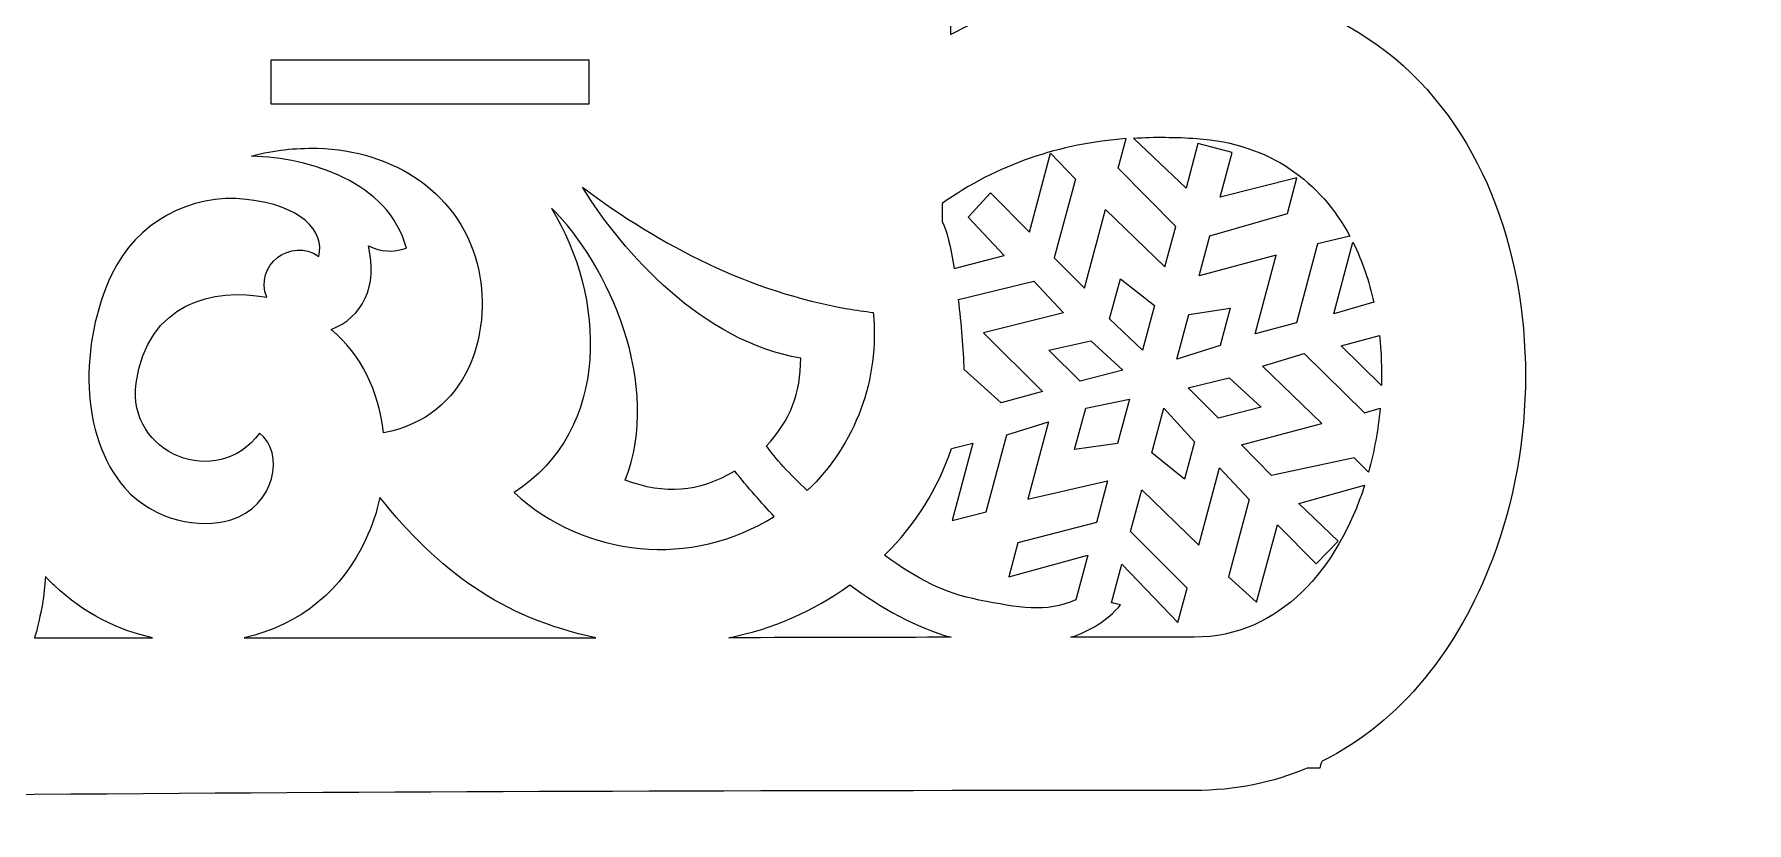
# Model space of a CAD drawing. Header units: centimetres. Extents: x -58 to 67, y -35 to 41.
# Drawn here: x 43.67 to 66.97, y 2.76 to 13.48 of the extents above; entities that cross this region are included whole.
import ezdxf

# ---------------------------------------------------------------- set-up
doc = ezdxf.new("R2010")
doc.units = ezdxf.units.CM
doc.header["$MEASUREMENT"] = 0
doc.layers.add('layer 1', color=7, linetype='Continuous')

msp = doc.modelspace()

# ---------------------------------------------------------------- linework, layer by layer
at = {"layer": 'layer 1', "color": 142, "lineweight": 9}
for points, knots in [([(7.38715, 26.15563), (7.38715, 26.15563), (7.38715, 25.29188), (7.38715, 25.29188), (7.38715, 25.29188), (6.00469, 23.97605), (5.20317, 22.65694), (4.86885, 21.24655), (4.86885, 21.24655), (4.40356, 19.28351), (4.86178, 17.26045), (5.93355, 14.91358), (5.93355, 14.91358), (6.05373, 14.65043), (6.14211, 14.40692), (6.20257, 14.18248), (6.20257, 14.18248), (6.20257, 14.18248), (5.89483, 13.78157), (5.89483, 13.78157), (5.89483, 13.78157), (5.89483, 13.78157), (5.54014, 13.72841), (5.54014, 13.72841), (5.54014, 13.72841), (5.54014, 13.72841), (5.86681, 14.17022), (5.86681, 14.17022), (5.86681, 14.17022), (5.86681, 14.17022), (5.72532, 14.28412), (5.72532, 14.28412), (5.72532, 14.28412), (5.72532, 14.28412), (5.28474, 13.70083), (5.28474, 13.70083), (5.28474, 13.70083), (5.22895, 13.83512), (5.20614, 13.91489), (5.0314, 14.02729), (5.0314, 14.02729), (5.0314, 14.02729), (5.70081, 14.30533), (5.70081, 14.30533), (5.70081, 14.30533), (5.70081, 14.30533), (5.63407, 14.46599), (5.63407, 14.46599), (5.63407, 14.46599), (5.63407, 14.46599), (5.12925, 14.26415), (5.12925, 14.26415), (5.12925, 14.26415), (5.12925, 14.26415), (5.27013, 14.60522), (5.27013, 14.60522), (5.27013, 14.60522), (5.27013, 14.60522), (5.77887, 14.81654), (5.77887, 14.81654), (5.77887, 14.81654), (5.77887, 14.81654), (5.69875, 14.97164), (5.69875, 14.97164), (5.69875, 14.97164), (5.69875, 14.97164), (5.36796, 14.84207), (5.36796, 14.84207), (5.36796, 14.84207), (5.36796, 14.84207), (5.47755, 15.10738), (5.47755, 15.10738), (5.47755, 15.10738), (5.47755, 15.10738), (5.31648, 15.1739), (5.31648, 15.1739), (5.31648, 15.1739), (5.31648, 15.1739), (5.20689, 14.90863), (5.20689, 14.90863), (5.20689, 14.90863), (5.20689, 14.90863), (5.06395, 15.23384), (5.06395, 15.23384), (5.06395, 15.23384), (5.06395, 15.23384), (4.89774, 15.1805), (4.89774, 15.1805), (4.89774, 15.1805), (4.89774, 15.1805), (5.10906, 14.67176), (5.10906, 14.67176), (5.10906, 14.67176), (5.10906, 14.67176), (4.96818, 14.33068), (4.96818, 14.33068), (4.96818, 14.33068), (4.96818, 14.33068), (4.75294, 14.82994), (4.75294, 14.82994), (4.75294, 14.82994), (4.75294, 14.82994), (4.59229, 14.76322), (4.59229, 14.76322), (4.59229, 14.76322), (4.59229, 14.76322), (4.87033, 14.09381), (4.87033, 14.09381), (4.87033, 14.09381), (4.87033, 14.09381), (4.83799, 14.09608), (4.83799, 14.09608), (4.83799, 14.09608), (4.71016, 14.12669), (4.58431, 14.10844), (4.46046, 14.04128), (4.46046, 14.04128), (4.46046, 14.04128), (4.55047, 14.7694), (4.55047, 14.7694), (4.55047, 14.7694), (4.55047, 14.7694), (4.36984, 14.78855), (4.36984, 14.78855), (4.36984, 14.78855), (4.36984, 14.78855), (4.29897, 14.24108), (4.29897, 14.24108), (4.29897, 14.24108), (4.29897, 14.24108), (4.07571, 14.53295), (4.07571, 14.53295), (4.07571, 14.53295), (4.07571, 14.53295), (4.15605, 15.07649), (4.15605, 15.07649), (4.15605, 15.07649), (4.15605, 15.07649), (3.97932, 15.10513), (3.97932, 15.10513), (3.97932, 15.10513), (3.97932, 15.10513), (3.92763, 14.73829), (3.92763, 14.73829), (3.92763, 14.73829), (3.92763, 14.73829), (3.74556, 14.96878), (3.74556, 14.96878), (3.74556, 14.96878), (3.74556, 14.96878), (3.61106, 14.85797), (3.61106, 14.85797), (3.61106, 14.85797), (3.61106, 14.85797), (3.78365, 14.63141), (3.78365, 14.63141), (3.78365, 14.63141), (3.78365, 14.63141), (3.41682, 14.68309), (3.41682, 14.68309), (3.41682, 14.68309), (3.41682, 14.68309), (3.40715, 14.49856), (3.40715, 14.49856), (3.40715, 14.49856), (3.40715, 14.49856), (3.93174, 14.42606), (3.93174, 14.42606), (3.93174, 14.42606), (3.93174, 14.42606), (4.1684, 14.13974), (4.1684, 14.13974), (4.1684, 14.13974), (4.1684, 14.13974), (3.61704, 14.20114), (3.61704, 14.20114), (3.61704, 14.20114), (3.61704, 14.20114), (3.60177, 14.02997), (3.60177, 14.02997), (3.60177, 14.02997), (3.60177, 14.02997), (4.31649, 13.93441), (4.31649, 13.93441), (4.31649, 13.93441), (4.29034, 13.87115), (4.22954, 13.85737), (4.20033, 13.76056), (4.20033, 13.76056), (4.20033, 13.76056), (4.15995, 13.55542), (4.15995, 13.55542), (4.15995, 13.55542), (4.15995, 13.55542), (3.58613, 13.99207), (3.58613, 13.99207), (3.58613, 13.99207), (3.58613, 13.99207), (3.47223, 13.85057), (3.47223, 13.85057), (3.47223, 13.85057), (3.47223, 13.85057), (3.91011, 13.51444), (3.91011, 13.51444), (3.91011, 13.51444), (3.91011, 13.51444), (3.53649, 13.46912), (3.53649, 13.46912), (3.53649, 13.46912), (3.53649, 13.46912), (3.11756, 13.79744), (3.11756, 13.79744), (3.11756, 13.79744), (3.11756, 13.79744), (2.99417, 13.65986), (2.99417, 13.65986), (2.99417, 13.65986), (2.99417, 13.65986), (3.28664, 13.42814), (3.28664, 13.42814), (3.28664, 13.42814), (3.28664, 13.42814), (3.00837, 13.39891), (3.00837, 13.39891), (3.00837, 13.39891), (3.00837, 13.39891), (3.02157, 13.216), (3.02157, 13.216), (3.02157, 13.216), (3.02157, 13.216), (3.31322, 13.25078), (3.31322, 13.25078), (3.31322, 13.25078), (3.31322, 13.25078), (3.09488, 12.96389), (3.09488, 12.96389), (3.09488, 12.96389), (3.09488, 12.96389), (3.2403, 12.85946), (3.2403, 12.85946), (3.2403, 12.85946), (3.2403, 12.85946), (3.56304, 13.29179), (3.56304, 13.29179), (3.56304, 13.29179), (3.56304, 13.29179), (3.9272, 13.34101), (3.9272, 13.34101), (3.9272, 13.34101), (3.9272, 13.34101), (3.59108, 12.90313), (3.59108, 12.90313), (3.59108, 12.90313), (3.59108, 12.90313), (3.73647, 12.7987), (3.73647, 12.7987), (3.73647, 12.7987), (3.73647, 12.7987), (4.18817, 13.35523), (4.18817, 13.35523), (4.18817, 13.35523), (4.22853, 13.22024), (4.31112, 13.11589), (4.43593, 13.04213), (4.43593, 13.04213), (4.43593, 13.04213), (3.76655, 12.76409), (3.76655, 12.76409), (3.76655, 12.76409), (3.76655, 12.76409), (3.8372, 12.61292), (3.8372, 12.61292), (3.8372, 12.61292), (3.8372, 12.61292), (4.34202, 12.81476), (4.34202, 12.81476), (4.34202, 12.81476), (4.34202, 12.81476), (4.20113, 12.47366), (4.20113, 12.47366), (4.20113, 12.47366), (4.20113, 12.47366), (3.69371, 12.26551), (3.69371, 12.26551), (3.69371, 12.26551), (3.69371, 12.26551), (3.76599, 12.10361), (3.76599, 12.10361), (3.76599, 12.10361), (3.63426, 12.15979), (3.51173, 12.23104), (3.40248, 12.31739), (3.40248, 12.31739), (3.01959, 12.61999), (2.81415, 13.17677), (3.02397, 14.00986), (3.02397, 14.00986), (3.44958, 15.69968), (2.93222, 17.38687), (1.79709, 18.62927), (1.79709, 18.62927), (0.76598, 19.75784), (-0.80773, 20.5321), (-2.35978, 20.31743), (-2.35978, 20.31743), (-5.84082, 19.83599), (-7.28842, 16.9247), (-6.88327, 13.62848), (-6.88327, 13.62848), (-6.81175, 13.0466), (-6.68308, 12.45034), (-6.49995, 11.85148), (-6.49995, 11.85148), (-7.36701, 11.69893), (-8.16864, 11.15807), (-8.48716, 10.19053), (-8.48716, 10.19053), (-8.66404, 9.64957), (-8.59498, 8.90006), (-8.10111, 8.4115), (-8.10111, 8.4115), (-7.69245, 8.06212), (-7.18881, 8.02994), (-6.79386, 8.4115), (-6.79386, 8.4115), (-6.35494, 8.86483), (-6.70518, 9.64957), (-7.31545, 9.57253), (-7.31545, 9.57253), (-7.45153, 10.03391), (-7.14411, 10.26961), (-6.7092, 10.31186), (-6.7092, 10.31186), (-6.34251, 10.34302), (-5.88438, 10.07701), (-5.39457, 9.31423), (-5.39457, 9.31423), (-5.33038, 9.20251), (-5.26443, 9.09272), (-5.19718, 8.98285), (-5.19718, 8.98285), (-3.51631, 6.26828), (-0.94101, 4.67692), (3.45657, 3.80087), (3.45657, 3.80087), (8.0451, 2.88679), (14.69478, 2.75803), (24.58824, 2.90611), (24.58824, 2.90611), (39.75031, 3.13304), (47.36185, 3.19624), (59.45496, 3.19624), (59.45496, 3.19624), (60.01422, 3.19624), (60.52633, 3.30436), (60.98863, 3.49937), (60.98863, 3.49937), (60.98863, 3.49937), (61.16397, 3.499), (61.16397, 3.499), (61.16397, 3.499), (61.16397, 3.52289), (61.1748, 3.55499), (61.19529, 3.59408), (61.19529, 3.59408), (62.2708, 4.12529), (63.05583, 5.1404), (63.51286, 6.34408), (63.51286, 6.34408), (64.6948, 9.45686), (63.59464, 13.86778), (59.61073, 14.13887), (59.61073, 14.13887), (57.86094, 14.25793), (56.98468, 13.91047), (56.13717, 13.47833), (56.13717, 13.47833), (56.13717, 13.47833), (56.13717, 21.45068), (56.13717, 21.45068), (56.13717, 21.45068), (58.35885, 21.38267), (60.82353, 22.99694), (61.68583, 24.82226), (61.68583, 24.82226), (62.54098, 26.63248), (62.42842, 29.09026), (61.88545, 31.03108), (61.88545, 31.03108), (62.12275, 30.95615), (62.37174, 30.91583), (62.62501, 30.90724), (62.62501, 30.90724), (64.12515, 30.79567), (65.35615, 31.71448), (65.99025, 32.96518), (65.99025, 32.96518), (66.9735, 34.90451), (66.1821, 37.74371), (64.66437, 39.12128), (64.66437, 39.12128), (64.58664, 39.19013), (64.50795, 39.25337), (64.42798, 39.31285), (64.42798, 39.31285), (64.16728, 39.53111), (63.88251, 39.72143), (63.57903, 39.86879), (63.57903, 39.86879), (62.05119, 40.62173), (59.98686, 40.49575), (58.35705, 39.50863), (58.35705, 39.50863), (56.7276, 38.52209), (55.53705, 36.67177), (54.85867, 34.9514), (54.85867, 34.9514), (54.18147, 33.23314), (54.02509, 31.63946), (53.66349, 30.39607), (53.66349, 30.39607), (53.30046, 29.14996), (52.74229, 28.25672), (52.09654, 27.76681), (52.09654, 27.76681), (51.55674, 27.34712), (50.96161, 27.22021), (50.5221, 27.53522), (50.5221, 27.53522), (50.5221, 27.53522), (50.52222, 27.53545), (50.52222, 27.53545), (50.52222, 27.53545), (50.98242, 28.39834), (50.394, 28.97783), (49.81056, 28.91899), (49.81056, 28.91899), (47.56875, 29.15227), (44.22534, 22.92692), (42.01558, 21.61558), (42.01558, 21.61558), (39.78744, 20.29331), (38.88165, 20.15618), (36.74191, 21.20095), (36.74191, 21.20095), (37.79361, 20.93414), (39.36087, 21.10064), (39.69991, 22.25749), (39.69991, 22.25749), (39.42244, 22.34287), (39.15673, 22.37008), (38.86816, 22.34287), (38.86816, 22.34287), (39.38607, 22.86205), (39.59958, 23.60294), (39.33799, 24.25846), (39.33799, 24.25846), (39.15, 24.72955), (38.89852, 24.83569), (38.58604, 24.94412), (38.58604, 24.94412), (37.45837, 25.3354), (37.09443, 23.62669), (38.2998, 23.61014), (38.2998, 23.61014), (38.32737, 23.15762), (38.00181, 22.77023), (37.50682, 22.54291), (37.50682, 22.54291), (36.92263, 22.26601), (36.10968, 22.21798), (35.14479, 22.45759), (35.14479, 22.45759), (34.1823, 22.69714), (33.07368, 23.23075), (31.67128, 23.43083), (31.67128, 23.43083), (30.44592, 23.60545), (28.99692, 23.53255), (27.77694, 22.97936), (27.77694, 22.97936), (27.77694, 22.97936), (27.77638, 22.97918), (27.77638, 22.97918), (27.77638, 22.97918), (26.5537, 22.58264), (24.00889, 21.2539), (22.26718, 21.6017), (22.26718, 21.6017), (20.20122, 22.01893), (17.75556, 23.43164), (16.43341, 26.28875), (16.43341, 26.28875), (17.27026, 25.12822), (18.94489, 23.95606), (20.15673, 24.80986), (20.15673, 24.80986), (19.94733, 25.13086), (19.70542, 25.38434), (19.39968, 25.60358), (19.39968, 25.60358), (20.3049, 25.67483), (21.07752, 26.2247), (21.31587, 27.09547), (21.31587, 27.09547), (21.48715, 27.72128), (21.31915, 28.04063), (21.09264, 28.41422), (21.09264, 28.41422), (20.27514, 29.7625), (18.62035, 28.38472), (19.79871, 27.34037), (19.79871, 27.34037), (19.48296, 26.86978), (18.86769, 26.76469), (18.20632, 26.96227), (18.20632, 26.96227), (17.41926, 27.18691), (16.57965, 27.83278), (15.80796, 28.89242), (15.80796, 28.89242), (15.03861, 29.94995), (14.34777, 31.42265), (13.11387, 32.81639), (13.11387, 32.81639), (11.87815, 34.21171), (10.10589, 35.53649), (8.20458, 35.8633), (8.20458, 35.8633), (6.3027, 36.19051), (4.27507, 35.52391), (3.0614, 34.21693), (3.0614, 34.21693), (1.89666, 32.97679), (1.28169, 31.42991), (1.81064, 29.0048), (1.81064, 29.0048), (2.33958, 26.57966), (4.24202, 24.92476), (7.01793, 25.96426), (7.01793, 25.96426), (7.14559, 26.01992), (7.26907, 26.08372), (7.38715, 26.15563)], [0, 0, 0, 0, 0.00729927, 0.00729927, 0.00729927, 0.00729927, 0.01459854, 0.01459854, 0.01459854, 0.01459854, 0.02189781, 0.02189781, 0.02189781, 0.02189781, 0.02919708, 0.02919708, 0.02919708, 0.02919708, 0.03649635, 0.03649635, 0.03649635, 0.03649635, 0.04379562, 0.04379562, 0.04379562, 0.04379562, 0.05109489, 0.05109489, 0.05109489, 0.05109489, 0.05839416, 0.05839416, 0.05839416, 0.05839416, 0.06569343, 0.06569343, 0.06569343, 0.06569343, 0.0729927, 0.0729927, 0.0729927, 0.0729927, 0.08029197, 0.08029197, 0.08029197, 0.08029197, 0.08759124, 0.08759124, 0.08759124, 0.08759124, 0.09489051, 0.09489051, 0.09489051, 0.09489051, 0.10218978, 0.10218978, 0.10218978, 0.10218978, 0.10948905, 0.10948905, 0.10948905, 0.10948905, 0.11678832, 0.11678832, 0.11678832, 0.11678832, 0.12408759, 0.12408759, 0.12408759, 0.12408759, 0.13138686, 0.13138686, 0.13138686, 0.13138686, 0.13868613, 0.13868613, 0.13868613, 0.13868613, 0.1459854, 0.1459854, 0.1459854, 0.1459854, 0.15328467, 0.15328467, 0.15328467, 0.15328467, 0.16058394, 0.16058394, 0.16058394, 0.16058394, 0.16788321, 0.16788321, 0.16788321, 0.16788321, 0.17518248, 0.17518248, 0.17518248, 0.17518248, 0.18248175, 0.18248175, 0.18248175, 0.18248175, 0.18978102, 0.18978102, 0.18978102, 0.18978102, 0.19708029, 0.19708029, 0.19708029, 0.19708029, 0.20437956, 0.20437956, 0.20437956, 0.20437956, 0.21167883, 0.21167883, 0.21167883, 0.21167883, 0.2189781, 0.2189781, 0.2189781, 0.2189781, 0.22627737, 0.22627737, 0.22627737, 0.22627737, 0.23357664, 0.23357664, 0.23357664, 0.23357664, 0.24087591, 0.24087591, 0.24087591, 0.24087591, 0.24817518, 0.24817518, 0.24817518, 0.24817518, 0.25547445, 0.25547445, 0.25547445, 0.25547445, 0.26277372, 0.26277372, 0.26277372, 0.26277372, 0.27007299, 0.27007299, 0.27007299, 0.27007299, 0.27737226, 0.27737226, 0.27737226, 0.27737226, 0.28467153, 0.28467153, 0.28467153, 0.28467153, 0.2919708, 0.2919708, 0.2919708, 0.2919708, 0.29927007, 0.29927007, 0.29927007, 0.29927007, 0.30656934, 0.30656934, 0.30656934, 0.30656934, 0.31386861, 0.31386861, 0.31386861, 0.31386861, 0.32116788, 0.32116788, 0.32116788, 0.32116788, 0.32846715, 0.32846715, 0.32846715, 0.32846715, 0.33576642, 0.33576642, 0.33576642, 0.33576642, 0.34306569, 0.34306569, 0.34306569, 0.34306569, 0.35036496, 0.35036496, 0.35036496, 0.35036496, 0.35766423, 0.35766423, 0.35766423, 0.35766423, 0.3649635, 0.3649635, 0.3649635, 0.3649635, 0.37226277, 0.37226277, 0.37226277, 0.37226277, 0.37956204, 0.37956204, 0.37956204, 0.37956204, 0.38686131, 0.38686131, 0.38686131, 0.38686131, 0.39416058, 0.39416058, 0.39416058, 0.39416058, 0.40145985, 0.40145985, 0.40145985, 0.40145985, 0.40875912, 0.40875912, 0.40875912, 0.40875912, 0.41605839, 0.41605839, 0.41605839, 0.41605839, 0.42335766, 0.42335766, 0.42335766, 0.42335766, 0.43065693, 0.43065693, 0.43065693, 0.43065693, 0.4379562, 0.4379562, 0.4379562, 0.4379562, 0.44525547, 0.44525547, 0.44525547, 0.44525547, 0.45255474, 0.45255474, 0.45255474, 0.45255474, 0.45985401, 0.45985401, 0.45985401, 0.45985401, 0.46715328, 0.46715328, 0.46715328, 0.46715328, 0.47445255, 0.47445255, 0.47445255, 0.47445255, 0.48175182, 0.48175182, 0.48175182, 0.48175182, 0.48905109, 0.48905109, 0.48905109, 0.48905109, 0.49635036, 0.49635036, 0.49635036, 0.49635036, 0.50364964, 0.50364964, 0.50364964, 0.50364964, 0.51094891, 0.51094891, 0.51094891, 0.51094891, 0.51824818, 0.51824818, 0.51824818, 0.51824818, 0.52554745, 0.52554745, 0.52554745, 0.52554745, 0.53284672, 0.53284672, 0.53284672, 0.53284672, 0.54014599, 0.54014599, 0.54014599, 0.54014599, 0.54744526, 0.54744526, 0.54744526, 0.54744526, 0.55474453, 0.55474453, 0.55474453, 0.55474453, 0.5620438, 0.5620438, 0.5620438, 0.5620438, 0.56934307, 0.56934307, 0.56934307, 0.56934307, 0.57664234, 0.57664234, 0.57664234, 0.57664234, 0.58394161, 0.58394161, 0.58394161, 0.58394161, 0.59124088, 0.59124088, 0.59124088, 0.59124088, 0.59854015, 0.59854015, 0.59854015, 0.59854015, 0.60583942, 0.60583942, 0.60583942, 0.60583942, 0.61313869, 0.61313869, 0.61313869, 0.61313869, 0.62043796, 0.62043796, 0.62043796, 0.62043796, 0.62773723, 0.62773723, 0.62773723, 0.62773723, 0.6350365, 0.6350365, 0.6350365, 0.6350365, 0.64233577, 0.64233577, 0.64233577, 0.64233577, 0.64963504, 0.64963504, 0.64963504, 0.64963504, 0.65693431, 0.65693431, 0.65693431, 0.65693431, 0.66423358, 0.66423358, 0.66423358, 0.66423358, 0.67153285, 0.67153285, 0.67153285, 0.67153285, 0.67883212, 0.67883212, 0.67883212, 0.67883212, 0.68613139, 0.68613139, 0.68613139, 0.68613139, 0.69343066, 0.69343066, 0.69343066, 0.69343066, 0.70072993, 0.70072993, 0.70072993, 0.70072993, 0.7080292, 0.7080292, 0.7080292, 0.7080292, 0.71532847, 0.71532847, 0.71532847, 0.71532847, 0.72262774, 0.72262774, 0.72262774, 0.72262774, 0.72992701, 0.72992701, 0.72992701, 0.72992701, 0.73722628, 0.73722628, 0.73722628, 0.73722628, 0.74452555, 0.74452555, 0.74452555, 0.74452555, 0.75182482, 0.75182482, 0.75182482, 0.75182482, 0.75912409, 0.75912409, 0.75912409, 0.75912409, 0.76642336, 0.76642336, 0.76642336, 0.76642336, 0.77372263, 0.77372263, 0.77372263, 0.77372263, 0.7810219, 0.7810219, 0.7810219, 0.7810219, 0.78832117, 0.78832117, 0.78832117, 0.78832117, 0.79562044, 0.79562044, 0.79562044, 0.79562044, 0.80291971, 0.80291971, 0.80291971, 0.80291971, 0.81021898, 0.81021898, 0.81021898, 0.81021898, 0.81751825, 0.81751825, 0.81751825, 0.81751825, 0.82481752, 0.82481752, 0.82481752, 0.82481752, 0.83211679, 0.83211679, 0.83211679, 0.83211679, 0.83941606, 0.83941606, 0.83941606, 0.83941606, 0.84671533, 0.84671533, 0.84671533, 0.84671533, 0.8540146, 0.8540146, 0.8540146, 0.8540146, 0.86131387, 0.86131387, 0.86131387, 0.86131387, 0.86861314, 0.86861314, 0.86861314, 0.86861314, 0.87591241, 0.87591241, 0.87591241, 0.87591241, 0.88321168, 0.88321168, 0.88321168, 0.88321168, 0.89051095, 0.89051095, 0.89051095, 0.89051095, 0.89781022, 0.89781022, 0.89781022, 0.89781022, 0.90510949, 0.90510949, 0.90510949, 0.90510949, 0.91240876, 0.91240876, 0.91240876, 0.91240876, 0.91970803, 0.91970803, 0.91970803, 0.91970803, 0.9270073, 0.9270073, 0.9270073, 0.9270073, 0.93430657, 0.93430657, 0.93430657, 0.93430657, 0.94160584, 0.94160584, 0.94160584, 0.94160584, 0.94890511, 0.94890511, 0.94890511, 0.94890511, 0.95620438, 0.95620438, 0.95620438, 0.95620438, 0.96350365, 0.96350365, 0.96350365, 0.96350365, 0.97080292, 0.97080292, 0.97080292, 0.97080292, 0.97810219, 0.97810219, 0.97810219, 0.97810219, 0.98540146, 0.98540146, 0.98540146, 0.98540146, 1, 1, 1, 1]), ([(51.21444, 13.13075), (51.21444, 13.13075), (50.68507, 13.13075), (50.68507, 13.13075), (50.68507, 13.13075), (50.68507, 13.13075), (46.89171, 13.13075), (46.89171, 13.13075), (46.89171, 13.13075), (46.89171, 13.13075), (46.89171, 12.53075), (46.89171, 12.53075), (46.89171, 12.53075), (46.89171, 12.53075), (51.21444, 12.53075), (51.21444, 12.53075), (51.21444, 12.53075), (51.21444, 12.53075), (51.21444, 13.13075), (51.21444, 13.13075)], [0, 0, 0, 0, 0.16666667, 0.16666667, 0.16666667, 0.16666667, 0.33333333, 0.33333333, 0.33333333, 0.33333333, 0.5, 0.5, 0.5, 0.5, 0.66666667, 0.66666667, 0.66666667, 0.66666667, 1, 1, 1, 1]), ([(47.52189, 11.93075), (47.19243, 11.93075), (46.95583, 11.91157), (46.62484, 11.82283), (46.62484, 11.82283), (47.41531, 11.79655), (48.48339, 11.48276), (48.73309, 10.57072), (48.73309, 10.57072), (48.54786, 10.50839), (48.39258, 10.52075), (48.2151, 10.60111), (48.2151, 10.60111), (48.34612, 10.05338), (48.13459, 9.62882), (47.70942, 9.46598), (47.70942, 9.46598), (48.11695, 9.1154), (48.355, 8.63518), (48.42094, 8.0588), (48.42094, 8.0588), (49.58964, 8.28656), (49.88989, 9.42377), (49.71652, 10.26517), (49.71652, 10.26517), (49.49613, 11.3249), (48.53731, 11.90371), (47.52189, 11.93075)], [0, 0, 0, 0, 0.125, 0.125, 0.125, 0.125, 0.25, 0.25, 0.25, 0.25, 0.375, 0.375, 0.375, 0.375, 0.5, 0.5, 0.5, 0.5, 0.625, 0.625, 0.625, 0.625, 0.75, 0.75, 0.75, 0.75, 1, 1, 1, 1]), ([(56.0232, 10.93271), (56.0232, 10.93271), (56.0232, 11.17711), (56.0232, 11.17711), (56.0232, 11.17711), (56.7622, 11.7097), (57.63904, 11.99371), (58.5259, 12.06118), (58.5259, 12.06118), (58.5259, 12.06118), (58.41795, 11.65823), (58.41795, 11.65823), (58.41795, 11.65823), (58.41795, 11.65823), (59.20143, 10.86344), (59.20143, 10.86344), (59.20143, 10.86344), (59.20143, 10.86344), (59.05522, 10.31776), (59.05522, 10.31776), (59.05522, 10.31776), (59.05522, 10.31776), (58.24611, 11.09774), (58.24611, 11.09774), (58.24611, 11.09774), (58.24611, 11.09774), (57.9591, 10.02655), (57.9591, 10.02655), (57.9591, 10.02655), (57.9591, 10.02655), (57.54984, 10.43947), (57.54984, 10.43947), (57.54984, 10.43947), (57.54984, 10.43947), (57.83685, 11.51066), (57.83685, 11.51066), (57.83685, 11.51066), (57.83685, 11.51066), (57.49759, 11.8615), (57.49759, 11.8615), (57.49759, 11.8615), (57.49759, 11.8615), (57.2106, 10.7903), (57.2106, 10.7903), (57.2106, 10.7903), (57.2106, 10.7903), (56.6815, 11.32198), (56.6815, 11.32198), (56.6815, 11.32198), (56.6815, 11.32198), (56.37651, 10.99211), (56.37651, 10.99211), (56.37651, 10.99211), (56.37651, 10.99211), (56.86516, 10.47127), (56.86516, 10.47127), (56.86516, 10.47127), (56.86516, 10.47127), (56.18799, 10.29643), (56.18799, 10.29643), (56.18799, 10.29643), (56.14149, 10.58072), (56.08552, 10.81735), (56.0232, 10.93271)], [0, 0, 0, 0, 0.05882353, 0.05882353, 0.05882353, 0.05882353, 0.11764706, 0.11764706, 0.11764706, 0.11764706, 0.17647059, 0.17647059, 0.17647059, 0.17647059, 0.23529412, 0.23529412, 0.23529412, 0.23529412, 0.29411765, 0.29411765, 0.29411765, 0.29411765, 0.35294118, 0.35294118, 0.35294118, 0.35294118, 0.41176471, 0.41176471, 0.41176471, 0.41176471, 0.47058824, 0.47058824, 0.47058824, 0.47058824, 0.52941176, 0.52941176, 0.52941176, 0.52941176, 0.58823529, 0.58823529, 0.58823529, 0.58823529, 0.64705882, 0.64705882, 0.64705882, 0.64705882, 0.70588235, 0.70588235, 0.70588235, 0.70588235, 0.76470588, 0.76470588, 0.76470588, 0.76470588, 0.82352941, 0.82352941, 0.82352941, 0.82352941, 0.88235294, 0.88235294, 0.88235294, 0.88235294, 1, 1, 1, 1]), ([(59.96956, 11.87071), (59.96956, 11.87071), (59.80711, 11.26438), (59.80711, 11.26438), (59.80711, 11.26438), (59.80711, 11.26438), (60.852, 11.52599), (60.852, 11.52599), (60.852, 11.52599), (60.852, 11.52599), (60.72202, 11.04092), (60.72202, 11.04092), (60.72202, 11.04092), (60.72202, 11.04092), (59.66631, 10.73887), (59.66631, 10.73887), (59.66631, 10.73887), (59.66631, 10.73887), (59.5201, 10.19321), (59.5201, 10.19321), (59.5201, 10.19321), (59.5201, 10.19321), (60.57042, 10.47499), (60.57042, 10.47499), (60.57042, 10.47499), (60.57042, 10.47499), (60.28341, 9.40381), (60.28341, 9.40381), (60.28341, 9.40381), (60.28341, 9.40381), (60.84427, 9.55679), (60.84427, 9.55679), (60.84427, 9.55679), (60.84427, 9.55679), (61.13128, 10.62799), (61.13128, 10.62799), (61.13128, 10.62799), (61.13128, 10.62799), (61.57113, 10.73449), (61.57113, 10.73449), (61.57113, 10.73449), (61.17745, 11.46358), (60.49473, 11.99357), (59.48788, 12.06208), (59.48788, 12.06208), (59.20579, 12.08126), (58.91752, 12.08515), (58.62721, 12.068), (58.62721, 12.068), (58.62721, 12.068), (59.34223, 11.38892), (59.34223, 11.38892), (59.34223, 11.38892), (59.34223, 11.38892), (59.50468, 11.99528), (59.50468, 11.99528), (59.50468, 11.99528), (59.50468, 11.99528), (59.96956, 11.87071), (59.96956, 11.87071)], [0, 0, 0, 0, 0.0625, 0.0625, 0.0625, 0.0625, 0.125, 0.125, 0.125, 0.125, 0.1875, 0.1875, 0.1875, 0.1875, 0.25, 0.25, 0.25, 0.25, 0.3125, 0.3125, 0.3125, 0.3125, 0.375, 0.375, 0.375, 0.375, 0.4375, 0.4375, 0.4375, 0.4375, 0.5, 0.5, 0.5, 0.5, 0.5625, 0.5625, 0.5625, 0.5625, 0.625, 0.625, 0.625, 0.625, 0.6875, 0.6875, 0.6875, 0.6875, 0.75, 0.75, 0.75, 0.75, 0.8125, 0.8125, 0.8125, 0.8125, 0.875, 0.875, 0.875, 0.875, 1, 1, 1, 1]), ([(44.72455, 10.21882), (45.05299, 10.91548), (45.78958, 11.32135), (46.55469, 11.23489), (46.55469, 11.23489), (47.29407, 11.15452), (47.6269, 10.80257), (47.53813, 10.45838), (47.53813, 10.45838), (47.15889, 10.72582), (46.65945, 10.33525), (46.83072, 9.90242), (46.83072, 9.90242), (46.11037, 10.04053), (45.20389, 9.82804), (45.05272, 8.73533), (45.05272, 8.73533), (44.92218, 7.77334), (46.16151, 7.27405), (46.73371, 8.05466), (46.73371, 8.05466), (47.07961, 7.79932), (46.95445, 7.05461), (46.33074, 6.87371), (46.33074, 6.87371), (45.93195, 6.75671), (45.29676, 6.85306), (44.89587, 7.31423), (44.89587, 7.31423), (44.28825, 8.00629), (44.27626, 9.27992), (44.72455, 10.21882)], [0, 0, 0, 0, 0.11111111, 0.11111111, 0.11111111, 0.11111111, 0.22222222, 0.22222222, 0.22222222, 0.22222222, 0.33333333, 0.33333333, 0.33333333, 0.33333333, 0.44444444, 0.44444444, 0.44444444, 0.44444444, 0.55555556, 0.55555556, 0.55555556, 0.55555556, 0.66666667, 0.66666667, 0.66666667, 0.66666667, 0.77777778, 0.77777778, 0.77777778, 0.77777778, 1, 1, 1, 1]), ([(54.73606, 9.74788), (54.73606, 9.74788), (54.73591, 9.74791), (54.73591, 9.74791), (54.73591, 9.74791), (53.41377, 9.97574), (52.19929, 10.59503), (51.12979, 11.39825), (51.12979, 11.39825), (51.67566, 10.50839), (52.76646, 9.29696), (54.09868, 9.0754), (54.09868, 9.0754), (54.09868, 8.59213), (53.95728, 8.23604), (53.63278, 7.88206), (53.63278, 7.88206), (53.74989, 7.71101), (53.95162, 7.49561), (54.18741, 7.27405), (54.18741, 7.27405), (54.84423, 7.89595), (55.17702, 8.79358), (55.08421, 9.69734), (55.08421, 9.69734), (54.96736, 9.71113), (54.85131, 9.72803), (54.73606, 9.74788)], [0, 0, 0, 0, 0.125, 0.125, 0.125, 0.125, 0.25, 0.25, 0.25, 0.25, 0.375, 0.375, 0.375, 0.375, 0.5, 0.5, 0.5, 0.5, 0.625, 0.625, 0.625, 0.625, 0.75, 0.75, 0.75, 0.75, 1, 1, 1, 1]), ([(50.19639, 7.24778), (51.53481, 8.10515), (51.43782, 9.92249), (50.70466, 11.1164), (50.70466, 11.1164), (51.49249, 10.34348), (52.2159, 8.7008), (51.71028, 7.41679), (51.71028, 7.41679), (52.26025, 7.21376), (52.68957, 7.24778), (53.19934, 7.53787), (53.19934, 7.53787), (53.38098, 7.31423), (53.56054, 7.11278), (53.7375, 6.92365), (53.7375, 6.92365), (52.61886, 6.21929), (51.16795, 6.35429), (50.19639, 7.24778)], [0, 0, 0, 0, 0.16666667, 0.16666667, 0.16666667, 0.16666667, 0.33333333, 0.33333333, 0.33333333, 0.33333333, 0.5, 0.5, 0.5, 0.5, 0.66666667, 0.66666667, 0.66666667, 0.66666667, 1, 1, 1, 1]), ([(61.61418, 10.65163), (61.61418, 10.65163), (61.35393, 9.6802), (61.35393, 9.6802), (61.35393, 9.6802), (61.35393, 9.6802), (61.8975, 9.83572), (61.8975, 9.83572), (61.8975, 9.83572), (61.83456, 10.11766), (61.7436, 10.39294), (61.61418, 10.65163)], [0, 0, 0, 0, 0.25, 0.25, 0.25, 0.25, 0.5, 0.5, 0.5, 0.5, 1, 1, 1, 1]), ([(56.32416, 8.9198), (56.32416, 8.9198), (56.82643, 8.46707), (56.82643, 8.46707), (56.82643, 8.46707), (56.82643, 8.46707), (57.3873, 8.62007), (57.3873, 8.62007), (57.3873, 8.62007), (57.3873, 8.62007), (56.58358, 9.42028), (56.58358, 9.42028), (56.58358, 9.42028), (56.58358, 9.42028), (57.67431, 9.69127), (57.67431, 9.69127), (57.67431, 9.69127), (57.67431, 9.69127), (57.27046, 10.12441), (57.27046, 10.12441), (57.27046, 10.12441), (57.27046, 10.12441), (56.24694, 9.87191), (56.24694, 9.87191), (56.24694, 9.87191), (56.28616, 9.53986), (56.31315, 9.19319), (56.32416, 8.9198)], [0, 0, 0, 0, 0.125, 0.125, 0.125, 0.125, 0.25, 0.25, 0.25, 0.25, 0.375, 0.375, 0.375, 0.375, 0.5, 0.5, 0.5, 0.5, 0.625, 0.625, 0.625, 0.625, 0.75, 0.75, 0.75, 0.75, 1, 1, 1, 1]), ([(58.44852, 10.15538), (58.44852, 10.15538), (58.30231, 9.60967), (58.30231, 9.60967), (58.30231, 9.60967), (58.30231, 9.60967), (58.75198, 9.1859), (58.75198, 9.1859), (58.75198, 9.1859), (58.75198, 9.1859), (58.91445, 9.79222), (58.91445, 9.79222), (58.91445, 9.79222), (58.91445, 9.79222), (58.44852, 10.15538), (58.44852, 10.15538)], [0, 0, 0, 0, 0.2, 0.2, 0.2, 0.2, 0.4, 0.4, 0.4, 0.4, 0.6, 0.6, 0.6, 0.6, 1, 1, 1, 1]), ([(59.37931, 9.66769), (59.37931, 9.66769), (59.21685, 9.06136), (59.21685, 9.06136), (59.21685, 9.06136), (59.21685, 9.06136), (59.80875, 9.24934), (59.80875, 9.24934), (59.80875, 9.24934), (59.80875, 9.24934), (59.94414, 9.75466), (59.94414, 9.75466), (59.94414, 9.75466), (59.94414, 9.75466), (59.37931, 9.66769), (59.37931, 9.66769)], [0, 0, 0, 0, 0.2, 0.2, 0.2, 0.2, 0.4, 0.4, 0.4, 0.4, 0.6, 0.6, 0.6, 0.6, 1, 1, 1, 1]), ([(61.97356, 9.38287), (61.97356, 9.38287), (61.45312, 9.24203), (61.45312, 9.24203), (61.45312, 9.24203), (61.45312, 9.24203), (62.00238, 8.70275), (62.00238, 8.70275), (62.00238, 8.70275), (62.00881, 8.93048), (61.99942, 9.15839), (61.97356, 9.38287)], [0, 0, 0, 0, 0.25, 0.25, 0.25, 0.25, 0.5, 0.5, 0.5, 0.5, 1, 1, 1, 1]), ([(57.47289, 9.18203), (57.47289, 9.18203), (57.90235, 8.76367), (57.90235, 8.76367), (57.90235, 8.76367), (57.90235, 8.76367), (58.48344, 8.91128), (58.48344, 8.91128), (58.48344, 8.91128), (58.48344, 8.91128), (58.04856, 9.3094), (58.04856, 9.3094), (58.04856, 9.3094), (58.04856, 9.3094), (57.47289, 9.18203), (57.47289, 9.18203)], [0, 0, 0, 0, 0.2, 0.2, 0.2, 0.2, 0.4, 0.4, 0.4, 0.4, 0.6, 0.6, 0.6, 0.6, 1, 1, 1, 1]), ([(61.98393, 8.39359), (61.98393, 8.39359), (61.77283, 8.3332), (61.77283, 8.3332), (61.77283, 8.3332), (61.77283, 8.3332), (60.94891, 9.13885), (60.94891, 9.13885), (60.94891, 9.13885), (60.94891, 9.13885), (60.38262, 8.96561), (60.38262, 8.96561), (60.38262, 8.96561), (60.38262, 8.96561), (61.19175, 8.18564), (61.19175, 8.18564), (61.19175, 8.18564), (61.19175, 8.18564), (60.09561, 7.89445), (60.09561, 7.89445), (60.09561, 7.89445), (60.09561, 7.89445), (60.50487, 7.48151), (60.50487, 7.48151), (60.50487, 7.48151), (60.50487, 7.48151), (61.63057, 7.72145), (61.63057, 7.72145), (61.63057, 7.72145), (61.63057, 7.72145), (61.82632, 7.52525), (61.82632, 7.52525), (61.82632, 7.52525), (61.90404, 7.80619), (61.95709, 8.09831), (61.98393, 8.39359)], [0, 0, 0, 0, 0.1, 0.1, 0.1, 0.1, 0.2, 0.2, 0.2, 0.2, 0.3, 0.3, 0.3, 0.3, 0.4, 0.4, 0.4, 0.4, 0.5, 0.5, 0.5, 0.5, 0.6, 0.6, 0.6, 0.6, 0.7, 0.7, 0.7, 0.7, 0.8, 0.8, 0.8, 0.8, 1, 1, 1, 1]), ([(59.37274, 8.67301), (59.37274, 8.67301), (59.78199, 8.26006), (59.78199, 8.26006), (59.78199, 8.26006), (59.78199, 8.26006), (60.36307, 8.40764), (60.36307, 8.40764), (60.36307, 8.40764), (60.36307, 8.40764), (59.92822, 8.80579), (59.92822, 8.80579), (59.92822, 8.80579), (59.92822, 8.80579), (59.37274, 8.67301), (59.37274, 8.67301)], [0, 0, 0, 0, 0.2, 0.2, 0.2, 0.2, 0.4, 0.4, 0.4, 0.4, 0.6, 0.6, 0.6, 0.6, 1, 1, 1, 1]), ([(57.82576, 7.83109), (57.82576, 7.83109), (58.41082, 7.91258), (58.41082, 7.91258), (58.41082, 7.91258), (58.41082, 7.91258), (58.57327, 8.51891), (58.57327, 8.51891), (58.57327, 8.51891), (58.57327, 8.51891), (57.9774, 8.39699), (57.9774, 8.39699), (57.9774, 8.39699), (57.9774, 8.39699), (57.82576, 7.83109), (57.82576, 7.83109)], [0, 0, 0, 0, 0.2, 0.2, 0.2, 0.2, 0.4, 0.4, 0.4, 0.4, 0.6, 0.6, 0.6, 0.6, 1, 1, 1, 1]), ([(58.87569, 7.78804), (58.87569, 7.78804), (59.3214, 7.43036), (59.3214, 7.43036), (59.3214, 7.43036), (59.3214, 7.43036), (59.4568, 7.93562), (59.4568, 7.93562), (59.4568, 7.93562), (59.4568, 7.93562), (59.03814, 8.39437), (59.03814, 8.39437), (59.03814, 8.39437), (59.03814, 8.39437), (58.87569, 7.78804), (58.87569, 7.78804)], [0, 0, 0, 0, 0.2, 0.2, 0.2, 0.2, 0.4, 0.4, 0.4, 0.4, 0.6, 0.6, 0.6, 0.6, 1, 1, 1, 1]), ([(57.84207, 5.78984), (57.84207, 5.78984), (58.0047, 6.39677), (58.0047, 6.39677), (58.0047, 6.39677), (58.0047, 6.39677), (56.92876, 6.10016), (56.92876, 6.10016), (56.92876, 6.10016), (56.92876, 6.10016), (57.05329, 6.565), (57.05329, 6.565), (57.05329, 6.565), (57.05329, 6.565), (58.1238, 6.84142), (58.1238, 6.84142), (58.1238, 6.84142), (58.1238, 6.84142), (58.27545, 7.40731), (58.27545, 7.40731), (58.27545, 7.40731), (58.27545, 7.40731), (57.19015, 7.15655), (57.19015, 7.15655), (57.19015, 7.15655), (57.19015, 7.15655), (57.47172, 8.20753), (57.47172, 8.20753), (57.47172, 8.20753), (57.47172, 8.20753), (56.90547, 8.03432), (56.90547, 8.03432), (56.90547, 8.03432), (56.90547, 8.03432), (56.62383, 6.98335), (56.62383, 6.98335), (56.62383, 6.98335), (56.62383, 6.98335), (56.16006, 6.86933), (56.16006, 6.86933), (56.16006, 6.86933), (56.16006, 6.86933), (56.44162, 7.92029), (56.44162, 7.92029), (56.44162, 7.92029), (56.44162, 7.92029), (56.15199, 7.84615), (56.15199, 7.84615), (56.15199, 7.84615), (55.95999, 7.29503), (55.67314, 6.82921), (55.23952, 6.39449), (55.23952, 6.39449), (55.68891, 6.06833), (56.05162, 5.8792), (56.52736, 5.78647), (56.52736, 5.78647), (57.05605, 5.68292), (57.44032, 5.60545), (57.84207, 5.78984)], [0, 0, 0, 0, 0.0625, 0.0625, 0.0625, 0.0625, 0.125, 0.125, 0.125, 0.125, 0.1875, 0.1875, 0.1875, 0.1875, 0.25, 0.25, 0.25, 0.25, 0.3125, 0.3125, 0.3125, 0.3125, 0.375, 0.375, 0.375, 0.375, 0.4375, 0.4375, 0.4375, 0.4375, 0.5, 0.5, 0.5, 0.5, 0.5625, 0.5625, 0.5625, 0.5625, 0.625, 0.625, 0.625, 0.625, 0.6875, 0.6875, 0.6875, 0.6875, 0.75, 0.75, 0.75, 0.75, 0.8125, 0.8125, 0.8125, 0.8125, 0.875, 0.875, 0.875, 0.875, 1, 1, 1, 1]), ([(61.77291, 7.34603), (61.77291, 7.34603), (60.87912, 7.09964), (60.87912, 7.09964), (60.87912, 7.09964), (60.87912, 7.09964), (61.41363, 6.5882), (61.41363, 6.5882), (61.41363, 6.5882), (61.41363, 6.5882), (61.11403, 6.27851), (61.11403, 6.27851), (61.11403, 6.27851), (61.11403, 6.27851), (60.58492, 6.81019), (60.58492, 6.81019), (60.58492, 6.81019), (60.58492, 6.81019), (60.30336, 5.7592), (60.30336, 5.7592), (60.30336, 5.7592), (60.30336, 5.7592), (59.91828, 6.10067), (59.91828, 6.10067), (59.91828, 6.10067), (59.91828, 6.10067), (60.19986, 7.15163), (60.19986, 7.15163), (60.19986, 7.15163), (60.19986, 7.15163), (59.79603, 7.58479), (59.79603, 7.58479), (59.79603, 7.58479), (59.79603, 7.58479), (59.51445, 6.5338), (59.51445, 6.5338), (59.51445, 6.5338), (59.51445, 6.5338), (58.74031, 7.28278), (58.74031, 7.28278), (58.74031, 7.28278), (58.74031, 7.28278), (58.58868, 6.71687), (58.58868, 6.71687), (58.58868, 6.71687), (58.58868, 6.71687), (59.3574, 5.94767), (59.3574, 5.94767), (59.3574, 5.94767), (59.3574, 5.94767), (59.23285, 5.48282), (59.23285, 5.48282), (59.23285, 5.48282), (59.23285, 5.48282), (58.46956, 6.27223), (58.46956, 6.27223), (58.46956, 6.27223), (58.46956, 6.27223), (58.32853, 5.74582), (58.32853, 5.74582), (58.32853, 5.74582), (58.35979, 5.74531), (58.34425, 5.74798), (58.45207, 5.72005), (58.45207, 5.72005), (58.26582, 5.50073), (58.02882, 5.36297), (57.77493, 5.28094), (57.77493, 5.28094), (58.3585, 5.28118), (58.91458, 5.28118), (59.45496, 5.28118), (59.45496, 5.28118), (60.62403, 5.28118), (61.41405, 6.22384), (61.77291, 7.34603)], [0, 0, 0, 0, 0.05, 0.05, 0.05, 0.05, 0.1, 0.1, 0.1, 0.1, 0.15, 0.15, 0.15, 0.15, 0.2, 0.2, 0.2, 0.2, 0.25, 0.25, 0.25, 0.25, 0.3, 0.3, 0.3, 0.3, 0.35, 0.35, 0.35, 0.35, 0.4, 0.4, 0.4, 0.4, 0.45, 0.45, 0.45, 0.45, 0.5, 0.5, 0.5, 0.5, 0.55, 0.55, 0.55, 0.55, 0.6, 0.6, 0.6, 0.6, 0.65, 0.65, 0.65, 0.65, 0.7, 0.7, 0.7, 0.7, 0.75, 0.75, 0.75, 0.75, 0.8, 0.8, 0.8, 0.8, 0.85, 0.85, 0.85, 0.85, 0.9, 0.9, 0.9, 0.9, 1, 1, 1, 1]), ([(48.17691, 6.60574), (48.26266, 6.78955), (48.32859, 6.98279), (48.37038, 7.1813), (48.37038, 7.1813), (49.1748, 6.18115), (50.01888, 5.54686), (51.31093, 5.27327), (51.31093, 5.27327), (51.31093, 5.27327), (46.52425, 5.27327), (46.52425, 5.27327), (46.52425, 5.27327), (47.30233, 5.44637), (47.8704, 5.94157), (48.17691, 6.60574)], [0, 0, 0, 0, 0.2, 0.2, 0.2, 0.2, 0.4, 0.4, 0.4, 0.4, 0.6, 0.6, 0.6, 0.6, 1, 1, 1, 1]), ([(43.94454, 5.27327), (43.94454, 5.27327), (43.66839, 5.27327), (43.66839, 5.27327), (43.66839, 5.27327), (43.69695, 5.33017), (43.76406, 5.65232), (43.77724, 5.72824), (43.77724, 5.72824), (43.7994, 5.85293), (43.81126, 5.9797), (43.8195, 6.10439), (43.8195, 6.10439), (43.85682, 6.06115), (43.89888, 6.02302), (43.94029, 5.98382), (43.94029, 5.98382), (44.34945, 5.59738), (44.81326, 5.37371), (45.27456, 5.27327), (45.27456, 5.27327), (45.27456, 5.27327), (43.94454, 5.27327), (43.94454, 5.27327)], [0, 0, 0, 0, 0.14285714, 0.14285714, 0.14285714, 0.14285714, 0.28571429, 0.28571429, 0.28571429, 0.28571429, 0.42857143, 0.42857143, 0.42857143, 0.42857143, 0.57142857, 0.57142857, 0.57142857, 0.57142857, 0.71428571, 0.71428571, 0.71428571, 0.71428571, 1, 1, 1, 1]), ([(53.36205, 5.27327), (54.37603, 5.27654), (55.2943, 5.27845), (56.14521, 5.27957), (56.14521, 5.27957), (55.6639, 5.4131), (55.1977, 5.67121), (54.76791, 5.99206), (54.76791, 5.99206), (54.25968, 5.6257), (53.72977, 5.40004), (53.11884, 5.27327), (53.11884, 5.27327), (53.11884, 5.27327), (53.36205, 5.27327), (53.36205, 5.27327)], [0, 0, 0, 0, 0.2, 0.2, 0.2, 0.2, 0.4, 0.4, 0.4, 0.4, 0.6, 0.6, 0.6, 0.6, 1, 1, 1, 1])]:
    msp.add_open_spline(points, degree=3, knots=knots, dxfattribs=at)

doc.saveas('drawing.dxf')
